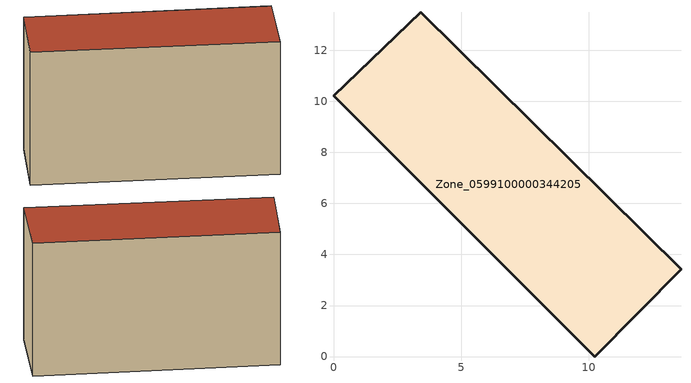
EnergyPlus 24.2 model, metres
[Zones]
Zone_0599100000344205
 floor ground (C_G): 10.23,0 0,10.21 3.43,13.48 13.62,3.42 z0.09
 wall outside (C_F): 3.43,13.48 0,10.21 10.23,0 13.62,3.42 3.43,13.48 z0.09:8.55
 roof outside (C_R): 0,10.21 10.23,0 13.62,3.42 3.43,13.48 z8.55
[BUILDING]
Pand.0599100000344205: North Axis=0; Terrain=City; Loads Convergence Tolerance Value=0.04; Temperature Convergence Tolerance Value=0.4; Solar Distribution=FullExterior; Maximum Number of Warmup Days=25; Minimum Number of Warmup Days=1
[Site:Location]
Rotterdam.The.Hague.AP_ZH_NLD Design_Conditions: Latitude=51.96; Longitude=4.45; Time Zone=1; Elevation=-4.5
[SITE:GROUNDTEMPERATURE:BUILDINGSURFACE]
18, 18, 18, 18, 18, 18, 18, 18, 18, 18, 18, 18
[MATERIAL] Thermal Absorptance=0.9; Solar Absorptance=0.7; Visible Absorptance=0.7
Name | Roughness | Thickness | Conductivity | Density | Specific Heat
G.TI.1992-2005 | MediumSmooth | 0.15 | 0.06 | 540 | 1210
F.TI.1992-2005 | Rough | 0.3 | 0.12 | 1920 | 840
R.TI.1992-2005 | MediumRough | 0.2 | 0.08 | 1500 | 1000
[CONSTRUCTION]
C_G: G.TI.1992-2005
C_F: F.TI.1992-2005
C_R: R.TI.1992-2005
[ZONE]
Zone_0599100000344205: Type=1; Multiplier=1; Ceiling Height=Autocalculate; Volume=Autocalculate; Floor Area=autocalculate; Part of Total Floor Area=Yes
[ZONEINFILTRATION:DESIGNFLOWRATE]
Infil_Zone_0599100000344205: Zone or ZoneList or Space or SpaceList=Zone_0599100000344205; Schedule=AlwaysOn; Design Flow Rate Calculation Method=Flow/Area; Flow Rate per Floor Area=0.0015; Constant Term Coefficient=1; Temperature Term Coefficient=0; Velocity Term Coefficient=0; Velocity Squared Term Coefficient=0
[HVACTEMPLATE:ZONE:IDEALLOADSAIRSYSTEM]
Zone_0599100000344205: Maximum Heating Supply Air Temperature=50; Minimum Cooling Supply Air Temperature=13; Maximum Heating Supply Air Humidity Ratio=0.0156; Minimum Cooling Supply Air Humidity Ratio=0.0077; Heating Limit=NoLimit; Cooling Limit=NoLimit; Dehumidification Control Type=ConstantSensibleHeatRatio; Cooling Sensible Heat Ratio=0.7; Dehumidification Setpoint=60; Humidification Control Type=None; Humidification Setpoint=30; Outdoor Air Method=None; Outdoor Air Flow Rate per Person=0.00944; Outdoor Air Flow Rate per Zone Floor Area=0; Outdoor Air Flow Rate per Zone=0; Demand Controlled Ventilation Type=None; Outdoor Air Economizer Type=NoEconomizer; Heat Recovery Type=None; Sensible Heat Recovery Effectiveness=0.7; Latent Heat Recovery Effectiveness=0.65
[ZONECONTROL:THERMOSTAT]
ThermostatControl_Zone_0599100000344205: Zone or ZoneList=Zone_0599100000344205; Control Type Schedule=DualSetpointControlType; Control 1=Thermostat_Zone_0599100000344205; Temperature Difference Between Cutout And Setpoint=0
[THERMOSTATSETPOINT:DUALSETPOINT]
Thermostat_Zone_0599100000344205: Heating Setpoint Temperature Schedule=HeatingSetpoint_Zone_0599100000344205; Cooling Setpoint Temperature Schedule=CoolingSetpoint_Zone_0599100000344205
[SCHEDULE:COMPACT]
HeatingSetpoint_Zone_0599100000344205: Through: 12/31, For: AllDays, Until: 24:00, 21
CoolingSetpoint_Zone_0599100000344205: Through: 12/31, For: AllDays, Until: 24:00, 24
DualSetpointControlType: Through: 12/31, For: AllDays, Until: 24:00, 4
AlwaysOn: Through: 12/31, For: AllDays, Until: 24:00, 1
